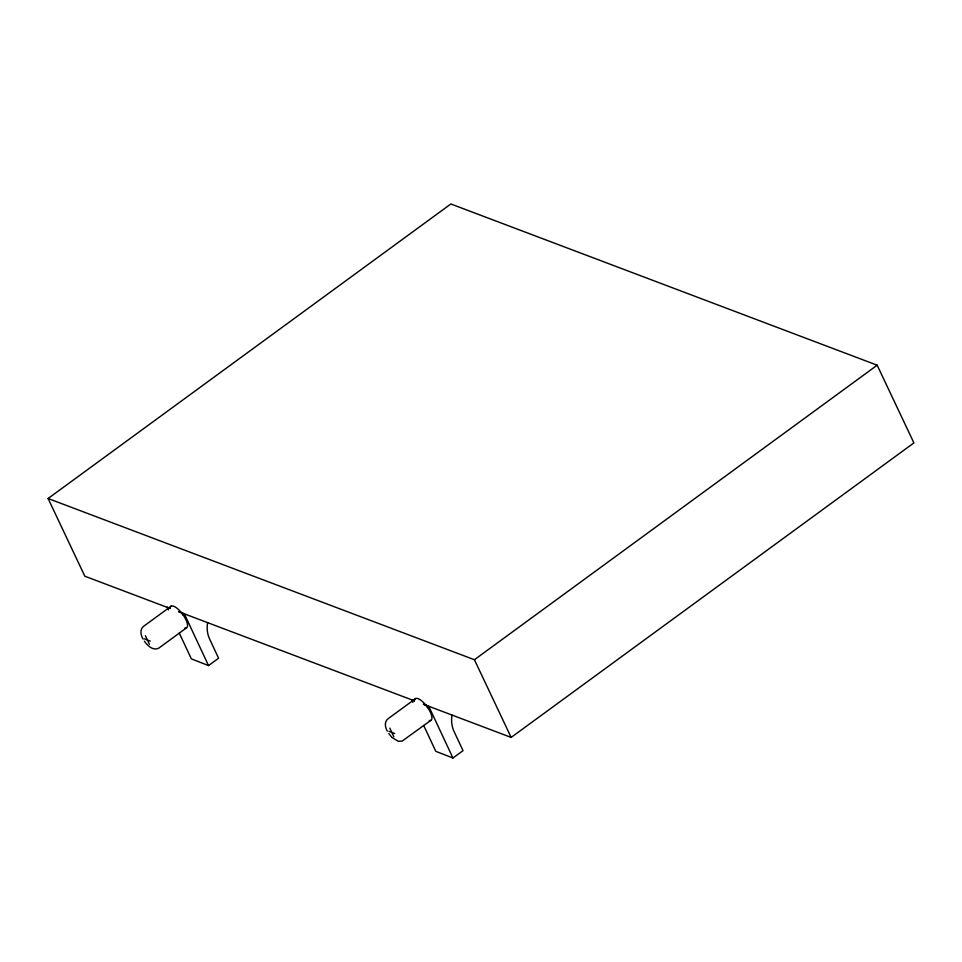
<?xml version="1.0" encoding="UTF-8"?>
<svg xmlns="http://www.w3.org/2000/svg" width="962" height="962" viewBox="0 0 962 962"><rect width="100%" height="100%" fill="white"/><g stroke="black" fill="none" stroke-linecap="round" stroke-linejoin="round"><path stroke-width="1.44" d="M170.37 608.561L84.824 576.202L48.1 498.508L450.853 203.98L877.176 365.199L913.9 442.905L511.147 737.421L424.206 704.545M171.32 606.048L143.927 626.07C139.514 629.016 140.644 635.257 143.122 639.117M186.303 627.994L158.922 648.027C153.174 651.214 147.414 645.622 144.372 641.149M179.281 633.044L191.354 658.886L208.526 665.584L218.59 658.224L209.536 638.84A26.671 21.801 -68.7 0 1 207.576 622.703M415.74 698.484L388.359 718.506C384.091 721.32 384.968 727.356 387.337 731.144M48.1 498.508L474.422 659.728L877.176 365.199M430.723 720.43L402.2 741.065L398.352 741.317L392.231 737.65M423.701 725.48L435.786 751.31L452.958 758.02L463.023 750.649L453.968 731.276A26.671 21.801 -68.7 0 1 452.008 715.127M178.788 611.736L414.382 700.829M423.376 704.244L428.799 706.348L452.958 758.02M178.944 611.82L184.379 613.912L208.526 665.584M388.961 731.312L394.685 733.549M144.54 638.876L150.264 641.113M414.49 700.841L411.628 699.639L412.902 702.368M170.07 608.417L167.208 607.214L168.482 609.932M391.847 737.265L388.792 733.585M425.661 704.881L427.753 707.659M181.229 612.445L183.321 615.235M474.422 659.728L511.147 737.421M389.814 728.126L393.831 736.736M145.382 635.69L149.411 644.299M170.166 607.563A13.336 4.726 53.8 0 1 182.828 614.514A13.336 4.726 53.8 0 1 184.884 628.09M414.586 699.999A13.336 4.726 53.8 0 1 427.248 706.95A13.336 4.726 53.8 0 1 429.305 720.514"/></g></svg>
